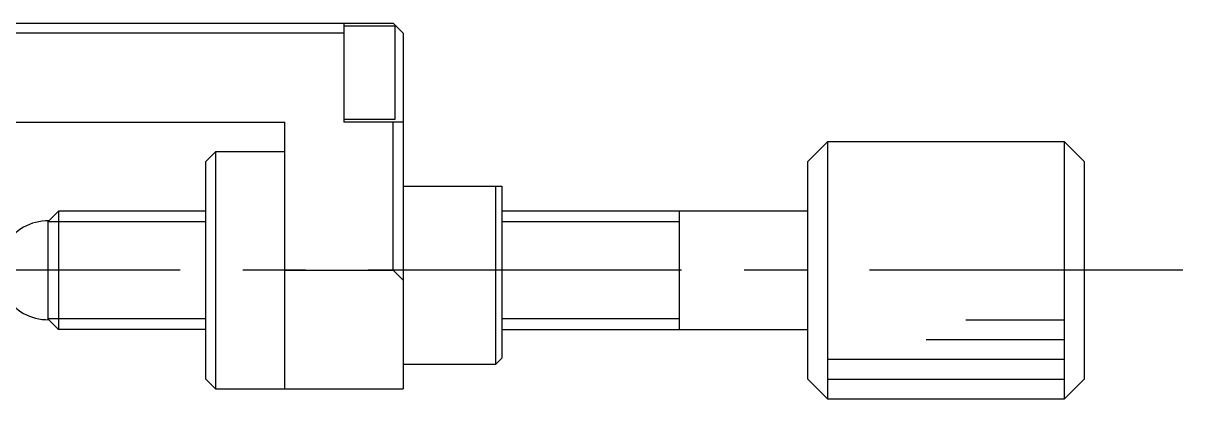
# Model space of a CAD drawing. Extents: x 0 to 331, y -8 to 200.
# Drawn here: x 101.6 to 160.3, y 180 to 199 of the extents above; entities that cross this region are included whole.
import ezdxf

# ---------------------------------------------------------------- set-up
doc = ezdxf.new("R2010")
doc.units = 0
doc.header["$LTSCALE"] = 0.5
doc.linetypes.add('CENTER', pattern=[50.8, 31.75, -6.35, 6.35, -6.35])
for name, color, linetype in [('MSM_CENTER', 1, 'CENTER'), ('MSM_CONTINUOUS', 7, 'CONTINUOUS'), ('MSM_NARROW', 5, 'CONTINUOUS')]:
    doc.layers.add(name, color=color, linetype=linetype)

msp = doc.modelspace()

# ---------------------------------------------------------------- linework, layer by layer
at = {"layer": 'MSM_CENTER'}
msp.add_line((160.344929, 186.5), (95.344929, 186.5), dxfattribs=at)
at = {"layer": 'MSM_CONTINUOUS'}
for p, q in [((82.171065, 199), (120.344929, 199)), ((117.844929, 199), (117.844929, 194)), ((120.444929, 198.85), (117.844929, 198.85)), ((120.844929, 198.5), (120.344929, 199)), ((120.444929, 194.15), (120.444929, 198.85)), ((117.844929, 198.5), (100.344929, 198.5)), ((120.844929, 198.5), (120.844929, 180.5)), ((75.186717, 194), (114.844929, 194)), ((114.844929, 180.5), (114.844929, 194)), ((117.844929, 194.15), (120.444929, 194.15)), ((120.844929, 194), (117.844929, 194)), ((120.344929, 186.5), (120.344929, 194)), ((142.344929, 193), (141.344929, 192)), ((142.344929, 193), (142.344929, 180)), ((154.344929, 193), (142.344929, 193)), ((154.344929, 180), (154.344929, 193)), ((155.344929, 192), (154.344929, 193)), ((111.344929, 192.5), (110.844929, 192)), ((111.344929, 192.5), (111.344929, 180.5)), ((114.844929, 192.5), (111.344929, 192.5)), ((110.844929, 181), (110.844929, 192)), ((141.344929, 181), (141.344929, 192)), ((155.344929, 192), (155.344929, 181)), ((120.844929, 190.75), (125.844929, 190.75)), ((125.544929, 181.75), (125.544929, 190.75)), ((125.844929, 190.75), (125.844929, 182.05)), ((102.844929, 188.9585), (103.386429, 189.5)), ((103.386429, 189.5), (103.386429, 183.5)), ((110.84493, 189.5), (103.386429, 189.5)), ((141.344929, 189.5), (125.844929, 189.5)), ((134.844929, 183.499995), (134.844929, 189.500005)), ((102.844929, 188.9585), (102.844929, 184.0415)), ((114.844929, 186.500002), (120.344929, 186.5)), ((120.844929, 186), (120.344929, 186.5)), ((103.386429, 183.5), (102.844929, 184.0415)), ((110.84493, 183.5), (103.386429, 183.5)), ((125.844929, 183.5), (141.344929, 183.5)), ((120.844929, 181.75), (125.544929, 181.75)), ((125.544929, 181.75), (125.844929, 182.05)), ((110.844929, 181), (111.344929, 180.5)), ((141.344929, 181), (142.344929, 180)), ((154.344929, 180), (155.344929, 181)), ((111.344929, 180.5), (120.844929, 180.5)), ((142.344929, 180), (154.344929, 180))]:
    msp.add_line(p, q, dxfattribs=at)
msp.add_arc((102.844929, 186.5), 2.5, 89.05661378, 270.94337613, dxfattribs=at)
at = {"layer": 'MSM_NARROW'}
for p, q in [((110.84493, 188.9585), (102.844929, 188.9585)), ((134.844929, 188.9585), (125.84493, 188.9585)), ((110.84493, 184.0415), (102.844929, 184.0415)), ((134.844929, 184.0415), (125.84493, 184.0415)), ((149.344929, 184), (154.344929, 184)), ((147.344929, 183), (154.344929, 183)), ((142.344929, 182), (154.344929, 182)), ((142.344929, 181), (154.344929, 181))]:
    msp.add_line(p, q, dxfattribs=at)

doc.saveas('drawing.dxf')
